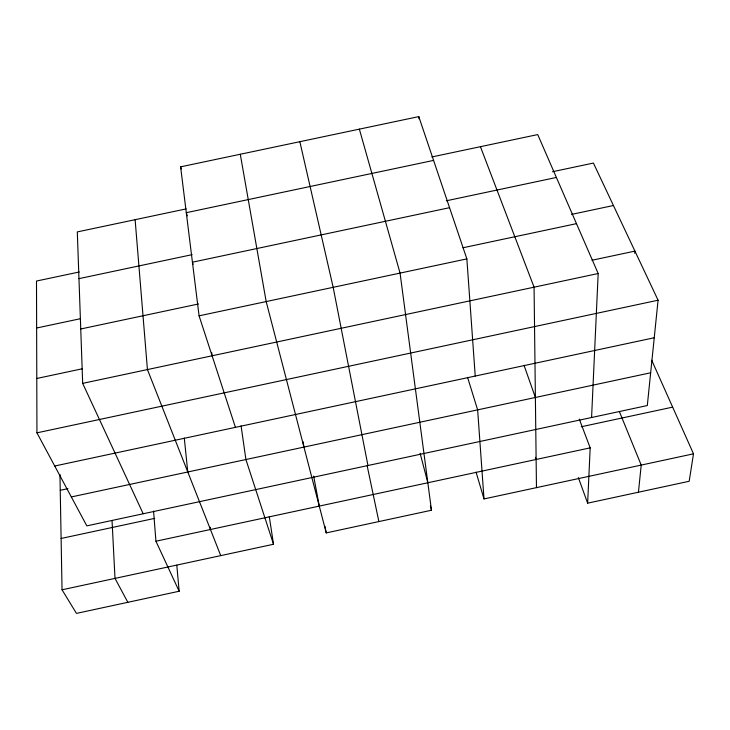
<?xml version="1.0" encoding="UTF-8"?>
<svg xmlns="http://www.w3.org/2000/svg" width="730" height="730" viewBox="0 0 730 730"><rect width="100%" height="100%" fill="white"/><g stroke="black" fill="none" stroke-linecap="round" stroke-linejoin="round"><path stroke-width="1.09" d="M651.698 360.2L693.5 453.823L689.184 481.271L587.641 503.171L590.178 447.855L579.292 419.075M591.574 417.505L598.18 273.522L537.727 134.575L431.886 156.95M634.753 253.337L634.927 251.111L591.984 260.254M638.44 492.212L641.214 465.083L619.432 411.693M552.437 171.742L593.417 163.064L658.077 300.212L647.309 405.542L86.834 525.865L36.938 432.844L36.5 281.041L79.324 271.971M71.321 496.947L650.658 372.784M61.11 538.466L154.705 518.364M581.226 426.767L672.649 407.13M153.574 511.146L155.937 541.222L590.178 447.855M59.951 474.445L62.041 589.794L273.522 544.261L269.279 516.612M240.279 154.258L266.176 301.572L326.228 532.909L431.476 510.243L400.067 273.102L359.361 129.137M476.07 472.146L483.999 498.937L693.5 453.823M176.806 565.193L179.16 591.245L76.458 613.392L62.041 589.794M199.08 315.834L466.862 258.894L418.783 116.608L180.611 166.841L199.08 315.834L235.425 427.351M36.783 378.478L82.472 368.741M186.186 208.889L77.307 231.912L82.672 383.369L598.18 273.522M36.938 432.844L658.077 300.212M54.732 466.014L654.244 337.753M60.243 490.295L67.972 488.644M433.584 160.399L186.296 212.686L187.281 215.888M78.959 278.641L192.136 254.66M446.322 200.796L556.388 177.463M449.561 207.685L192.437 262.198L193.103 264.324M36.637 328.007L80.145 318.773M571.526 214.41L613.428 205.513M80.747 328.984L198.533 303.963M462.984 247.762L576.481 223.645M127.841 602.314L115.002 578.388L112.046 520.627M82.672 383.369L143.199 513.765M155.937 541.222L179.16 591.245M220.743 555.621L147.433 369.572L135.114 219.684M480.431 146.684L534.068 287.182L536.468 487.64M578.352 477.575L587.641 503.171M524.021 365.301L535.391 397.485M535.4 457.327L536.13 459.471M273.522 544.261L245.91 459.526L241.073 425.836M467.574 377.373L477.639 409.868L483.999 498.937M180.611 166.841L181.259 168.977M420.106 453.248L427.835 482.758M430.353 505.927L431.476 510.243M299.857 141.693L333.172 287.328L367.947 465.512M367.163 465.767L378.879 521.567M324.987 526.321L326.228 532.909M313.663 476.097L319.275 506.1M302.932 441.522L303.954 447.088M211.673 352.462L212.101 355.784M210.194 527.242L210.45 529.505M184.27 437.982L187.783 471.991M418.783 116.608L419.011 118.826M466.862 258.894L475.23 376.05"/></g></svg>
